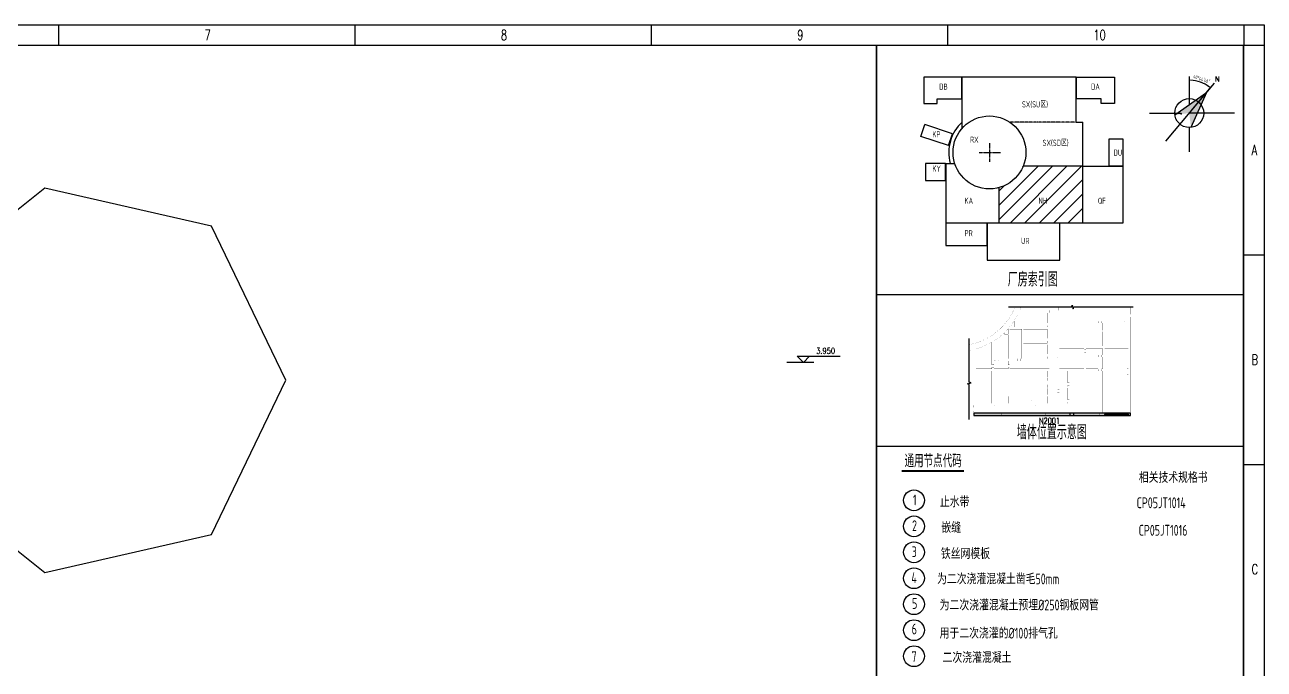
# Model space of a CAD drawing. Extents: x -383207 to 558143, y -95136 to 11777.
# Drawn here: x 278179 to 293363, y -80836 to -72949 of the extents above; entities that cross this region are included whole.
import ezdxf
from ezdxf.enums import TextEntityAlignment as Align

# ---------------------------------------------------------------- set-up
doc = ezdxf.new("R2010")
doc.units = 0
doc.linetypes.add('CENTER', pattern=[50.8, 31.75, -6.35, 6.35, -6.35])
doc.layers.get('0').update_dxf_attribs({"linetype": 'CONTINUOUS'})
for name, color, linetype in [('B版云线202106', 2, 'CONTINUOUS'), ('C77(文本)', 7, 'CONTINUOUS'), ('DIM', 3, 'CONTINUOUS'), ('NHFVVP_CenterLine', 4, 'CONTINUOUS'), ('NHJVVK_OpenLine', 7, 'CONTINUOUS'), ('TEXT', 4, 'CONTINUOUS'), ('THIN', 3, 'CONTINUOUS'), ('wall', 7, 'CONTINUOUS'), ('中心线', 2, 'CENTER'), ('缩略图', 4, 'CONTINUOUS')]:
    doc.layers.add(name, color=color, linetype=linetype)
doc.styles.add('DIM_FONT', font='SIMPLEX', dxfattribs={"width": 0.7, "bigfont": 'GBCBIG'})
doc.styles.add('HZ', font='TXT.shx', dxfattribs={"width": 0.7, "bigfont": 'hz.shx'})
doc.styles.add('RH', font='romans.shx', dxfattribs={"width": 0.7, "bigfont": 'hz.shx'})
doc.styles.add('ROMANT', font='ROMANT.shx', dxfattribs={"width": 0.618, "height": 450, "bigfont": 'ochinese.shx'})
doc.styles.add('S1', font='tssdeng.shx', dxfattribs={"width": 0.7, "bigfont": 'tssdchn.shx'})
doc.styles.add('TSSD_Dimension', font='Tssdeng.shx', dxfattribs={"width": 0.7, "bigfont": 'tssdchn.shx'})
doc.styles.add('TSSD_Label', font='tssdeng.shx', dxfattribs={"width": 0.7, "bigfont": 'hztxt.shx'})

# ---------------------------------------------------------------- blocks, each defined once
blk = doc.blocks.new('tk1')
at = {"color": 4, "flags": 128}
for points in [[(45509, -541568), (82684, -541568)], [(67914, -541568), (67914, -541818)], [(71544, -541568), (71544, -541818)], [(75174, -541568), (75174, -541818)], [(78804, -541568), (78804, -541818)], [(82434, -541568), (82434, -541818)], [(82684, -541568), (82684, -562593)]]:
    blk.add_lwpolyline(points, dxfattribs=at)
blk.add_lwpolyline([(46134, -541818), (82432, -541818), (82432, -562343), (46134, -562343)], close=True)
at = {"flags": 128}
for points in [[(82434, -541818), (82684, -541818)], [(82434, -544383), (82684, -544383)], [(82434, -546949), (82684, -546949)]]:
    blk.add_lwpolyline(points, dxfattribs=at)
at = {"layer": 'C77(文本)', "color": 4}
for p in [(77932, -541818), (82432, -554137)]:
    blk.add_line(p, (82432, -541818), dxfattribs=at)
at = {"color": 0, "style": 'HZ', "width": 0.7}
for s, p in [('7', (69702, -541755)), ('8', (73332, -541755)), ('9', (76962, -541755)), ('10', (80592, -541755)), ('A', (82530, -543163)), ('B', (82530, -545729)), ('C', (82530, -548294))]:
    blk.add_text(s, height=125, dxfattribs=at).set_placement(p)
blk = doc.blocks.new('_ClosedBlank')
at = {"color": 0}
blk.add_lwpolyline([(0, 0, 0, 0.658, 0), (-2.5, 0, 0.658, 0.658, 0)], format="xyseb", dxfattribs=at)
blk = doc.blocks.new('A$C5E8E3E41')
at = {"layer": 'DIM'}
blk.add_line((160, -2794), (1787, -851), dxfattribs=at)
blk.add_arc((0, -2986), 2685, 52.20852, 87.86565, dxfattribs=at)
at = {"layer": '缩略图'}
for p, q in [((0, 0), (0, -2316)), ((-1925, -5287), (2050, -536)), ((-3235, -2986), (-671, -2986)), ((3695, -2985), (0, -2986)), ((0, -4168), (0, -6137))]:
    blk.add_line(p, q, dxfattribs=at)
blk.add_lwpolyline([(-1172, -3135), (1408, -1304), (135, -4160)], dxfattribs=at)
blk.add_circle((0, -2986), 1181, dxfattribs=at)
blk.add_point((-669, -3033), dxfattribs=at)
blk.add_point((-669, -3033), dxfattribs=at)
for points in [[(0, -2986), (-1172, -3135), (1408, -1304)], [(135, -4160), (1408, -1304), (0, -2986)]]:
    blk.add_solid(points, dxfattribs=at)
at = {"layer": 'DIM', "xscale": 100, "yscale": 100, "zscale": 100}
for p, rotation in [((0, -301), 178.9328260940947), ((1723, -927), 321.1413489768363)]:
    blk.add_blockref('_ClosedBlank', p, dxfattribs=dict(at, rotation=rotation))
at = {"layer": 'DIM', "color": 7, "insert": (1004, -222), "char_height": 300, "attachment_point": 5, "rotation": 340.03709, "style": 'TSSD_Dimension'}
blk.add_mtext('\\A1;40°44\'40"', dxfattribs=at)
at = {"layer": '缩略图', "style": 'ROMANT'}
blk.add_text('N', height=400, dxfattribs=at).set_placement((2099, -395))
blk = doc.blocks.new('A$C3CC76250')
at = {"layer": 'TEXT', "lineweight": 30}
h = blk.add_hatch(dxfattribs=at)
h.set_pattern_fill('ANSI31', color=256, scale=3000, style=0)
h.set_pattern_definition([(45, (-770190, -402651), (-6735.19, 6735.19), [])])
h.paths.add_polyline_path([(1880, 0), (1880, -2491, -0.375525), (4213, -2205), (7459, -2205), (7459, 0)])
h.paths.add_polyline_path([(4726, -1554), (6007, -1554), (6007, -1104), (4726, -1104)], flags=24)
h = blk.add_hatch(dxfattribs=at)
h.set_pattern_fill('ANSI31', color=5, scale=4000, style=0)
h.set_pattern_definition([(45, (-510316.34, 2095162.27), (-353.55339, 353.55339), [])])
h.paths.add_polyline_path([(7781, -4361), (4861, -4361, -0.231141), (3690, -5401), (3690, -7140), (7781, -7140)])
h.paths.add_polyline_path([(5553, -6236), (5965, -6236), (5965, -5872), (5553, -5872)], flags=24)
at = {"linetype": 'CENTER', "ltscale": 0.3}
blk.add_line((7459, -2205), (4213, -2205), dxfattribs=at)
at = {"layer": '中心线'}
for p, q in [((3210, -3227), (3210, -4134)), ((2709, -3682), (3757, -3682))]:
    blk.add_line(p, q, dxfattribs=at)
at = {"layer": '缩略图'}
for p, q in [((7459, 0), (1880, 0)), ((1880, -2491), (1880, 0)), ((7459, -2205), (7459, 0)), ((-152, -2905), (39, -2319)), ((1397, -2765), (39, -2319)), ((7459, -2205), (7781, -2205)), ((7781, -7140), (7781, -2205)), ((1202, -3349), (-152, -2905)), ((1202, -3349), (1397, -2765)), ((1068, -4221), (1068, -7140)), ((1068, -4221), (1509, -4221)), ((7781, -4361), (4861, -4361)), ((3690, -7140), (3690, -5401)), ((3690, -7140), (1068, -7140)), ((7781, -7140), (3690, -7140))]:
    blk.add_line(p, q, dxfattribs=at)
for points in [[(0, -1281), (651, -1281), (651, -1050), (1862, -1050), (1862, 0), (0, 0), (0, -1281)], [(9339, -1281), (8688, -1281), (8688, -1050), (7477, -1050), (7477, 0), (9339, 0), (9339, -1281)], [(1068, -7147), (1068, -8239), (3097, -8239), (3097, -7147), (1068, -7147)]]:
    blk.add_lwpolyline(points, dxfattribs=at)
for points in [[(9083, -4354), (9083, -3017), (9748, -3017), (9748, -4354)], [(1057, -4221), (77, -4221), (77, -5061), (1057, -5061)], [(7788, -4361), (9748, -4361), (9748, -7140), (7788, -7140)], [(3105, -8953), (6654, -8953), (6654, -7147), (3105, -7147)]]:
    blk.add_lwpolyline(points, close=True, dxfattribs=at)
blk.add_circle((3210, -3682), 1785, dxfattribs=at)
blk.add_arc((3210, -3682), 1995, 131.81448, 195.67471, dxfattribs=at)
at = {"layer": 'TEXT', "color": 7, "lineweight": 30, "xscale": 0.6000000000000001, "yscale": 0.6000000000000001, "zscale": 0.6000000000000001}
blk.add_blockref('A$C5E8E3E41', (13001, 36), dxfattribs=at)
at = {"color": 0, "linetype": 'ByBlock', "style": 'TSSD_Label', "width": 0.7}
for s, p in [('DB', (748, -610)), ('DA', (8191, -610)), ('KP', (411, -2945)), ('RX', (2258, -3207)), ('DU', (9291, -3840)), ('KY', (411, -4620)), ('KA', (1987, -6198)), ('NH', (5613, -6198)), ('QF', (8525, -6198)), ('PR', (1987, -7785)), ('UR', (4761, -8162))]:
    blk.add_text(s, height=300, dxfattribs=at).set_placement(p)
at = {"linetype": 'ByBlock', "style": 'TSSD_Label', "width": 0.7}
for s, p in [('SX(SU区)', (4801, -1479)), ('SX(SD区)', (5813, -3361))]:
    blk.add_text(s, height=300, dxfattribs=at).set_placement(p)
blk = doc.blocks.new('A$C4f303797')
at = {"layer": 'TEXT', "color": 7, "lineweight": 30, "xscale": 0.5, "yscale": 0.5, "zscale": 0.5}
blk.add_blockref('A$C3CC76250', (76, 4477), dxfattribs=at)
at = {"layer": 'C77(文本)', "color": 0, "style": 'S1', "width": 0.7}
blk.add_text('厂房索引图', height=350, dxfattribs=at).set_placement((2130, -751), align=Align.BOTTOM_LEFT)
blk = doc.blocks.new('A$Cc6a5050b')
at = {"layer": 'NHFVVP_CenterLine', "ltscale": 10}
blk.add_blockref('A$C4f303797', (-7851, -5335), dxfattribs=at)

msp = doc.modelspace()

# ---------------------------------------------------------------- hatches: boundary and pattern name
at = {"layer": 'B版云线202106'}
h = msp.add_hatch(color=256, dxfattribs=at)
h.dxf.hatch_style = 1
h.paths.add_polyline_path([(289805.3, -77703.9), (289805.3, -77729.8), (291725, -77729.8), (291725, -77703.9)])
at = {"layer": 'wall'}
h = msp.add_hatch(dxfattribs=at)
h.set_pattern_fill('JIS_STN_1E', color=6, scale=6.48, style=0)
h.set_pattern_definition([(45, (313899.8174, -85082.705), (-4.582052, 4.582052), []), (45, (313904.386, -85082.705), (-4.582052, 4.582052), [6.48, -3.24])])
h.paths.add_polyline_path([(291699, -77703.9), (291407.4, -77703.9), (291407.4, -77729.8), (291699, -77729.8)])

# ---------------------------------------------------------------- linework, layer by layer
for points in [[(256188, -72948.5), (293363, -72948.5), (293363, -93973.5), (256188, -93973.5)], [(281375.3, -77299.5), (280466.6, -75412.4), (278424.6, -74946.3), (276787, -76252.2), (276787, -78346.7), (278424.6, -79652.6), (280466.6, -79186.5)]]:
    msp.add_lwpolyline(points, close=True)
at = {"layer": 'C77(文本)', "const_width": 23.9}
msp.add_lwpolyline([(288919.9, -78411.3), (289686.2, -78411.3)], dxfattribs=at)
at = {"layer": 'C77(文本)', "color": 4}
for centre in [(289072.3, -78768.9), (289072.3, -79086.9), (289072.3, -79404.9), (289072.3, -79722.9), (289072.3, -80040.9), (289072.3, -80358.9), (289072.3, -80676.9)]:
    msp.add_circle(centre, 127.2, dxfattribs=at)
at = {"layer": 'NHJVVK_OpenLine', "ltscale": 0.01, "elevation": 0}
msp.add_lwpolyline([(289805.3, -77703.9), (289805.3, -77729.8), (291725, -77729.8), (291725, -77703.9), (289805.3, -77703.9)], dxfattribs=at)
at = {"layer": 'TEXT'}
for p, q in [((287846.2, -77080.8), (287515.9, -77080.8)), ((287717.6, -77080.8), (287642.6, -77005.8)), ((287642.6, -77005.8), (288168.8, -77005.8)), ((287792.6, -77005.8), (287717.6, -77080.8))]:
    msp.add_line(p, q, dxfattribs=at)
at = {"layer": 'THIN', "ltscale": 0.01, "elevation": 0}
for points in [[(290230.4, -76401.1), (291005.2, -76401.1), (291012.2, -76379.1), (291024.2, -76423.1), (291031.2, -76401.1), (291758.1, -76401.1)], [(289750.2, -77778.6), (289750.2, -77349.5), (289728.2, -77342.5), (289772.2, -77330.5), (289750.2, -77323.5), (289750.2, -76787.2)]]:
    msp.add_lwpolyline(points, dxfattribs=at)
at = {"layer": 'wall'}
for p, q in [((290979.8, -77703.9, 0), (290979.8, -77729.8, 0)), ((291028.4, -77703.9, 0), (291028.4, -77729.8, 0))]:
    msp.add_line(p, q, dxfattribs=at)
at = {"layer": 'wall', "const_width": 0.972, "elevation": 0}
for points in [[(289750.2, -76862.8, 0.2558898), (290311.4, -76401.1)], [(290295.5, -76579.6, 0.0361633), (290354.6, -76475.9)], [(290369.3, -76443.5, 0.0138044), (290386, -76401.1)], [(290181.1, -76715.8, 0.0197909), (290226.5, -76668.7)], [(290244.6, -76647.6, 0.022164), (290288.9, -76589.3, 0.022164)], [(290051.5, -76817.4, 0.0458926), (290171.4, -76725)], [(289750.2, -76933.6, 0.0099873), (289782.6, -76927.3)], [(289831.2, -76915.3, 0.064129), (290025.6, -76833.1)]]:
    msp.add_lwpolyline(points, format="xyb", dxfattribs=at)
for points in [[(290704.4, -76475.9), (290354.6, -76475.9)], [(290710.8, -76443.5), (290369.3, -76443.5)], [(290704.4, -76599), (290704.4, -76475.9)], [(290710.8, -76443.5), (290710.8, -76401.1)], [(290730.3, -76443.5), (290730.3, -76401.1)], [(290736.8, -76443.5), (290730.3, -76443.5)], [(290731.9, -76475.9), (290730.3, -76475.9)], [(290730.3, -76594.2), (290730.3, -76475.9)], [(290736.8, -76471), (290736.8, -76443.5)], [(290827.5, -76443.5), (290821, -76443.5)], [(290821, -76471), (290821, -76443.5)], [(291575.9, -76475.9), (290825.9, -76475.9)], [(290827.5, -76443.5), (290827.5, -76401.1)], [(290846.9, -76443.5), (290846.9, -76401.1)], [(291469, -76443.5), (290846.9, -76443.5)], [(291469, -76443.5), (291469, -76401.1)], [(291494.9, -76443.5), (291494.9, -76401.1)], [(291699, -76443.5), (291494.9, -76443.5)], [(291575.9, -76492.1), (291575.9, -76475.9)], [(291575.9, -76492.1), (291601.8, -76492.1)], [(291575.9, -76573.1), (291575.9, -76524.5)], [(291575.9, -76524.5), (291601.8, -76524.5)], [(291699, -76475.9), (291601.8, -76475.9)], [(291601.8, -76492.1), (291601.8, -76475.9)], [(291601.8, -76573.1), (291601.8, -76524.5)], [(291699, -76443.5), (291699, -76401.1)], [(291699, -76492.5), (291699, -76475.9)], [(291699, -76492.1), (291725, -76492.1)], [(291699, -76573.1), (291699, -76524.5)], [(291699, -76524.5), (291725, -76524.5)], [(291725, -76443.5), (291725, -76401.1)], [(291725, -76492.1), (291725, -76443.5)], [(291725, -77729.8), (291725, -76524.5)], [(290226.5, -76735.1), (290226.5, -76668.7)], [(290244.6, -76647.6), (290294.5, -76647.6)], [(290245.9, -76673.5), (290393.3, -76673.5)], [(290245.9, -76673.5), (290245.9, -77036.4)], [(290294.5, -76589.3), (290288.9, -76589.3)], [(290294.5, -76647.6), (290294.5, -76589.3)], [(290304.2, -76579.6), (290295.5, -76579.6)], [(290304.2, -76647.6), (290304.2, -76579.6)], [(290304.2, -76647.6), (290704.4, -76647.6)], [(290393.3, -77036.4), (290393.3, -76673.5)], [(290412.8, -76673.5), (290704.4, -76673.5)], [(290412.8, -76673.5), (290412.8, -76845.3)], [(290704.4, -76599), (290725.4, -76599)], [(290704.4, -76647.6), (290704.4, -76631.4)], [(290704.4, -76631.4), (290725.4, -76631.4)], [(290704.4, -76786.9), (290704.4, -76673.5)], [(290730.3, -76782.1), (290730.3, -76636.3)], [(291085.1, -76573.1), (290827.5, -76573.1)], [(290827.5, -76573.1), (290827.5, -76927.9)], [(290892.3, -76599), (290853.4, -76599)], [(290853.4, -76599), (290853.4, -76637.9)], [(290892.3, -76599), (290892.3, -76637.9), (290853.4, -76637.9)], [(290902, -76599), (290902, -76647.6), (290853.4, -76647.6)], [(290853.4, -76647.6), (290853.4, -76880.9)], [(290996, -76599), (290902, -76599)], [(290996, -76599), (290996, -76615.2)], [(290996, -76615.2), (291012.2, -76615.2)], [(290996, -76663.8), (291012.2, -76663.8)], [(290996, -76663.8), (290996, -76880.9)], [(291089.9, -76599), (291012.2, -76599)], [(291012.2, -76599), (291012.2, -76615.2)], [(291012.2, -76663.8), (291012.2, -76880.9)], [(291089.9, -76599), (291089.9, -76578)], [(291138.5, -76599), (291138.5, -76578)], [(291154.7, -76599), (291138.5, -76599)], [(291328.1, -76573.1), (291143.4, -76573.1)], [(291154.7, -76599), (291154.7, -76880.9)], [(291180.6, -76689.7), (291180.6, -76599)], [(291332.9, -76599), (291180.6, -76599)], [(291332.9, -76599), (291332.9, -76578)], [(291365.3, -76599), (291365.3, -76578)], [(291381.5, -76599), (291365.3, -76599)], [(291522.5, -76573.1), (291370.2, -76573.1)], [(291381.5, -76689.7), (291381.5, -76599)], [(291407.4, -76689.7), (291407.4, -76599)], [(291527.3, -76599), (291407.4, -76599)], [(291527.3, -76599), (291527.3, -76578)], [(291559.7, -76599), (291559.7, -76578)], [(291575.9, -76599), (291559.7, -76599)], [(291575.9, -76573.1), (291564.6, -76573.1)], [(291575.9, -76689.7), (291575.9, -76599)], [(291613.2, -76573.1), (291601.8, -76573.1)], [(291618, -76599), (291601.8, -76599)], [(291601.8, -76880.9), (291601.8, -76599)], [(291618, -76599), (291618, -76578)], [(291618, -76599), (291618, -76578)], [(291650.4, -76599), (291650.4, -76578)], [(291650.4, -76599), (291650.4, -76578)], [(291699, -76599), (291650.4, -76599)], [(291699, -76573.1), (291655.3, -76573.1)], [(291699, -76880.9), (291699, -76599)], [(290051.5, -76817.4), (290051.5, -77036.4)], [(290171.4, -76744.8), (290171.4, -76725)], [(290226.5, -76744.8), (290171.4, -76744.8)], [(290181.1, -76735.1), (290181.1, -76715.8)], [(290226.5, -76735.1), (290181.1, -76735.1)], [(290226.5, -77036.4), (290226.5, -76744.8)], [(290704.4, -76786.9), (290725.4, -76786.9)], [(290704.4, -76845.3), (290704.4, -76819.3)], [(290704.4, -76819.3), (290725.4, -76819.3)], [(290730.3, -76973.2), (290730.3, -76824.2)], [(291180.6, -76689.7), (291196.8, -76689.7)], [(291180.6, -76880.9), (291180.6, -76705.9)], [(291180.6, -76705.9), (291196.8, -76705.9)], [(291196.8, -76705.9), (291196.8, -76689.7)], [(291229.2, -76689.7), (291381.5, -76689.7)], [(291229.2, -76705.9), (291229.2, -76689.7)], [(291229.2, -76705.9), (291381.5, -76705.9)], [(291381.5, -76880.9), (291381.5, -76705.9)], [(291407.4, -76689.7), (291423.6, -76689.7)], [(291407.4, -76880.9), (291407.4, -76705.9)], [(291407.4, -76705.9), (291423.6, -76705.9)], [(291423.6, -76705.9), (291423.6, -76689.7)], [(291456, -76689.7), (291575.9, -76689.7)], [(291456, -76705.9), (291456, -76689.7)], [(291456, -76705.9), (291575.9, -76705.9)], [(291575.9, -76880.9), (291575.9, -76705.9)], [(289782.6, -76937.3), (289782.6, -76927.3)], [(289782.6, -76937.3), (289831.2, -76937.3)], [(289782.6, -77011.8), (289782.6, -76969.7)], [(289782.6, -76969.7), (289831.2, -76969.7)], [(289831.2, -76937.3), (289831.2, -76915.3)], [(289831.2, -77159.5), (289831.2, -76969.7)], [(290025.6, -77110.9), (290025.6, -76833.1)], [(290412.8, -76845.3), (290704.4, -76845.3)], [(290412.8, -76864.7), (290412.8, -77036.4)], [(290412.8, -76864.7), (290704.4, -76864.7)], [(290704.4, -76978.1), (290704.4, -76864.7)], [(290704.4, -76978.1), (290725.4, -76978.1)], [(290827.5, -76970), (290827.5, -77025.1)], [(290853.4, -76932.7), (290832.3, -76932.7)], [(290853.4, -76965.1), (290832.3, -76965.1)], [(290996, -76880.9), (290853.4, -76880.9)], [(291154.7, -76906.8), (290853.4, -76906.8)], [(290853.4, -76906.8), (290853.4, -76932.7)], [(290853.4, -76965.1), (290853.4, -76991.1)], [(291154.7, -76880.9), (291012.2, -76880.9)], [(291154.7, -76906.8), (291154.7, -76918.2)], [(291154.7, -76960.3), (291154.7, -76991.1)], [(291180.6, -76923), (291159.6, -76923)], [(291180.6, -76955.4), (291159.6, -76955.4)], [(291381.5, -76880.9), (291180.6, -76880.9)], [(291180.6, -76923), (291180.6, -76906.8)], [(291381.5, -76906.8), (291180.6, -76906.8)], [(291180.6, -76991.1), (291180.6, -76955.4)], [(291381.5, -76991.1), (291381.5, -76906.8)], [(291575.9, -76880.9), (291407.4, -76880.9)], [(291407.4, -77703.9), (291407.4, -76906.8)], [(291699, -76906.8), (291407.4, -76906.8)], [(291699, -76880.9), (291601.8, -76880.9)], [(291699, -77159.5), (291699, -76906.8)], [(289782.6, -77011.8), (289750.2, -77011.8)], [(289782.6, -77044.2), (289750.2, -77044.2)], [(289782.6, -77307.3), (289782.6, -77044.2)], [(290025.6, -77110.9), (290046.6, -77110.9)], [(290051.5, -77036.4), (290067.7, -77036.4)], [(290051.5, -77062.3), (290062.8, -77062.3)], [(290051.5, -77062.3), (290051.5, -77106.1)], [(290067.7, -77036.4), (290067.7, -77057.5)], [(290100.1, -77036.4), (290226.5, -77036.4)], [(290100.1, -77036.4), (290100.1, -77057.5)], [(290105, -77062.3), (290226.5, -77062.3)], [(290226.5, -77110.9), (290226.5, -77062.3)], [(290241, -77110.9), (290226.5, -77110.9)], [(290245.9, -77036.4), (290344.7, -77036.4)], [(290245.9, -77062.3), (290339.9, -77062.3)], [(290245.9, -77062.3), (290245.9, -77106.1)], [(290344.7, -77036.4), (290344.7, -77057.5)], [(290377.1, -77036.4), (290393.3, -77036.4)], [(290377.1, -77036.4), (290377.1, -77057.5)], [(290382, -77062.3), (290730.3, -77062.3)], [(290412.8, -77036.4), (290704.4, -77036.4)], [(290704.4, -77036.4), (290704.4, -77010.5)], [(290704.4, -77010.5), (290725.4, -77010.5)], [(290730.3, -77062.3), (290730.3, -77015.4)], [(290827.5, -77067.2), (290827.5, -77319.9)], [(290853.4, -77029.9), (290832.3, -77029.9)], [(290853.4, -77062.3), (290832.3, -77062.3)], [(290853.4, -76991.1), (291154.7, -76991.1)], [(290853.4, -77013.7), (290853.4, -77029.9)], [(290853.4, -77013.7), (291154.7, -77013.7)], [(290853.4, -77062.3), (290853.4, -77159.5)], [(291154.7, -77013.7), (291154.7, -77096.4)], [(291180.6, -77101.2), (291159.6, -77101.2)], [(291180.6, -77133.6), (291159.6, -77133.6)], [(291180.6, -76991.1), (291328.1, -76991.1)], [(291180.6, -77101.2), (291180.6, -77013.7)], [(291180.6, -77013.7), (291332.9, -77013.7)], [(291180.6, -77133.6), (291180.6, -77159.5)], [(291332.9, -77013.7), (291332.9, -76995.9)], [(291365.3, -77013.7), (291365.3, -76995.9)], [(291365.3, -77013.7), (291381.5, -77013.7)], [(291370.2, -76991.1), (291381.5, -76991.1)], [(291381.5, -77159.5), (291381.5, -77013.7)], [(289831.2, -77159.5), (290025.6, -77159.5)], [(289831.2, -77185.5), (290025.6, -77185.5)], [(289831.2, -77580.6), (289831.2, -77185.5)], [(290025.6, -77159.5), (290025.6, -77143.3)], [(290025.6, -77143.3), (290046.6, -77143.3)], [(290025.6, -77580.7), (290025.6, -77185.5)], [(290051.5, -77148.2), (290051.5, -77159.5)], [(290051.5, -77159.5), (290226.5, -77159.5)], [(290051.5, -77185.5), (290616.9, -77185.5)], [(290051.5, -77185.5), (290051.5, -77477.1)], [(290226.5, -77159.5), (290226.5, -77143.3)], [(290241, -77143.3), (290226.5, -77143.3)], [(290245.9, -77148.2), (290245.9, -77159.5)], [(290245.9, -77159.5), (290730.3, -77159.5)], [(290616.9, -77185.5), (290616.9, -77477.1)], [(290633.1, -77185.5), (290704.4, -77185.5)], [(290633.1, -77263.2), (290633.1, -77185.5)], [(290633.1, -77263.2), (290704.4, -77263.2)], [(290633.1, -77389.6), (290633.1, -77272.9)], [(290633.1, -77272.9), (290704.4, -77272.9)], [(290704.4, -77263.2), (290704.4, -77185.5)], [(290704.4, -77305.3), (290704.4, -77272.9)], [(290730.3, -77300.5), (290730.3, -77159.5)], [(290853.4, -77159.5), (291154.7, -77159.5)], [(290853.4, -77185.5), (290957.1, -77185.5)], [(290853.4, -77185.5), (290853.4, -77324.8)], [(290957.1, -77185.5), (290957.1, -77331.3)], [(290976.5, -77331.3), (290976.5, -77185.5)], [(290976.5, -77185.5), (291154.7, -77185.5)], [(291154.7, -77138.5), (291154.7, -77159.5)], [(291154.7, -77185.5), (291154.7, -77373.4)], [(291180.6, -77159.5), (291328.1, -77159.5)], [(291180.6, -77622.9), (291180.6, -77185.5)], [(291180.6, -77185.5), (291332.9, -77185.5)], [(291332.9, -77185.5), (291332.9, -77164.4)], [(291365.3, -77185.5), (291365.3, -77164.4)], [(291365.3, -77185.5), (291381.5, -77185.5)], [(291370.2, -77159.5), (291381.5, -77159.5)], [(291381.5, -77703.9), (291381.5, -77185.5)], [(291699, -77224.3), (291682.8, -77224.3), (291682.8, -77159.5), (291699, -77159.5)], [(291699, -77373.4), (291699, -77224.3)], [(289782.6, -77307.3), (289750.2, -77307.3)], [(289782.6, -77339.7), (289750.2, -77339.7)], [(289782.6, -77564.5), (289782.6, -77339.7)], [(290633.1, -77389.6), (290704.4, -77389.6)], [(290633.1, -77477.1), (290633.1, -77399.3)], [(290633.1, -77399.3), (290704.4, -77399.3)], [(290704.4, -77389.6), (290704.4, -77353.9)], [(290704.4, -77477.1), (290704.4, -77399.3)], [(290730.3, -77606.7), (290730.3, -77358.8)], [(290827.5, -77362), (290827.5, -77407.4)], [(290853.4, -77324.8), (290832.3, -77324.8)], [(290853.4, -77357.2), (290832.3, -77357.2)], [(290853.4, -77412.3), (290832.3, -77412.3)], [(290853.4, -77357.2), (290853.4, -77373.4)], [(290853.4, -77373.4), (290957.1, -77373.4)], [(290853.4, -77392.8), (290957.1, -77392.8)], [(290853.4, -77392.8), (290853.4, -77412.3)], [(290957.1, -77331.3), (290976.5, -77331.3)], [(290957.1, -77363.7), (290957.1, -77373.4)], [(290957.1, -77363.7), (290976.5, -77363.7)], [(290957.1, -77392.8), (290957.1, -77538.6)], [(290976.5, -77373.4), (290976.5, -77363.7)], [(290976.5, -77373.4), (291154.7, -77373.4)], [(290976.5, -77538.6), (290976.5, -77392.8)], [(290976.5, -77392.8), (291154.7, -77392.8)], [(291154.7, -77392.8), (291154.7, -77580.7)], [(291699, -77438.2), (291682.8, -77438.2), (291682.8, -77373.4), (291699, -77373.4)], [(291699, -77703.9), (291699, -77438.2)], [(289782.6, -77564.5), (289750.2, -77564.5)], [(289831.2, -77580.7), (290025.6, -77580.7)], [(290051.5, -77477.1), (290616.9, -77477.1)], [(290051.5, -77496.5), (290051.5, -77580.7)], [(290051.5, -77496.5), (290226.5, -77496.5)], [(290051.5, -77580.7), (290067.7, -77580.7)], [(290067.7, -77580.7), (290067.7, -77601.8)], [(290100.1, -77580.7), (290226.5, -77580.7)], [(290100.1, -77580.7), (290100.1, -77601.8)], [(290226.5, -77580.7), (290226.5, -77496.5)], [(290245.9, -77496.5), (290498.6, -77496.5)], [(290245.9, -77496.5), (290245.9, -77580.7)], [(290245.9, -77580.7), (290498.6, -77580.7)], [(290498.6, -77496.5), (290498.6, -77509.5)], [(290498.6, -77509.5), (290510, -77509.5)], [(290498.6, -77541.9), (290498.6, -77580.7)], [(290498.6, -77541.9), (290510, -77541.9)], [(290514.8, -77496.5), (290616.9, -77496.5)], [(290514.8, -77504.6), (290514.8, -77496.5)], [(290514.8, -77580.7), (290514.8, -77546.7)], [(290514.8, -77580.7), (290527.8, -77580.7)], [(290527.8, -77580.7), (290527.8, -77601.8)], [(290560.2, -77580.7), (290616.9, -77580.7)], [(290560.2, -77580.7), (290560.2, -77601.8)], [(290616.9, -77509.5), (290616.9, -77496.5)], [(290616.9, -77509.5), (290633.1, -77509.5)], [(290616.9, -77580.7), (290616.9, -77541.9)], [(290616.9, -77541.9), (290633.1, -77541.9)], [(290633.1, -77477.1), (290704.4, -77477.1)], [(290633.1, -77509.5), (290633.1, -77496.5)], [(290633.1, -77496.5), (290704.4, -77496.5)], [(290633.1, -77580.7), (290633.1, -77541.9)], [(290633.1, -77580.7), (290704.4, -77580.7)], [(290704.4, -77496.5), (290704.4, -77580.7)], [(290827.5, -77449.5), (290827.5, -77606.7)], [(290853.4, -77444.7), (290832.3, -77444.7)], [(290853.4, -77444.7), (290853.4, -77580.7)], [(290853.4, -77580.7), (290957.1, -77580.7)], [(290957.1, -77538.6), (290976.5, -77538.6)], [(290957.1, -77571), (290957.1, -77580.7)], [(290957.1, -77571), (290976.5, -77571)], [(290976.5, -77580.7), (290976.5, -77571)], [(290976.5, -77580.7), (291154.7, -77580.7)], [(289805.3, -77606.7), (289750.2, -77606.7)], [(289805.3, -77703.9), (289750.2, -77703.9)], [(289881.4, -77729.8), (289750.2, -77729.8)], [(289805.3, -77606.7), (289805.3, -77631)], [(289831.2, -77631), (289805.3, -77631)], [(289831.2, -77679.6), (289805.3, -77679.6)], [(289805.3, -77679.6), (289805.3, -77703.9)], [(289831.2, -77606.7), (290062.8, -77606.7)], [(289831.2, -77606.7), (289831.2, -77606.7)], [(289831.2, -77631), (289831.2, -77606.7)], [(289831.2, -77703.9), (289831.2, -77679.6)], [(289876.5, -77703.9), (289831.2, -77703.9)], [(289881.4, -77708.7), (289881.4, -77729.8)], [(289930, -77708.7), (289930, -77729.8)], [(290051.5, -77729.8), (289930, -77729.8)], [(290051.5, -77703.9), (289934.9, -77703.9)], [(290051.5, -77703.9), (290051.5, -77729.8)], [(290105, -77606.7), (290522.9, -77606.7)], [(290581.2, -77703.9), (290148.7, -77703.9)], [(290148.7, -77703.9), (290148.7, -77729.8)], [(290586.1, -77729.8), (290148.7, -77729.8)], [(290565, -77606.7), (290730.3, -77606.7)], [(290586.1, -77708.7), (290586.1, -77729.8)], [(290683.3, -77708.7), (290683.3, -77729.8)], [(290979.8, -77729.8), (290683.3, -77729.8)], [(290979.8, -77703.9), (290688.2, -77703.9)], [(290827.5, -77606.7), (291154.7, -77606.7)], [(290979.8, -77703.9), (290979.8, -77729.8)], [(291154.7, -77703.9), (291028.4, -77703.9)], [(291028.4, -77729.8), (291028.4, -77703.9)], [(291208.2, -77729.8), (291028.4, -77729.8)], [(291154.7, -77606.7), (291154.7, -77622.9)], [(291154.7, -77622.9), (291180.6, -77622.9)], [(291154.7, -77687.7), (291154.7, -77703.9)], [(291154.7, -77687.7), (291180.6, -77687.7)], [(291180.6, -77703.9), (291180.6, -77687.7)], [(291213, -77703.9), (291180.6, -77703.9)], [(291213, -77724.9), (291213, -77703.9)], [(291381.5, -77703.9), (291349.1, -77703.9)], [(291349.1, -77724.9), (291349.1, -77703.9)], [(291725, -77729.8), (291354, -77729.8)], [(291699, -77703.9), (291407.4, -77703.9)]]:
    msp.add_lwpolyline(points, dxfattribs=at)
at = {"layer": 'wall', "ltscale": 10, "const_width": 0.972, "elevation": 0}
for points in [[(290736.8, -76471), (290731.9, -76471), (290731.9, -76475.9)], [(290821, -76471), (290825.9, -76471), (290825.9, -76475.9)], [(290725.4, -76599), (290725.4, -76594.2), (290730.3, -76594.2)], [(290725.4, -76631.4), (290725.4, -76636.3), (290730.3, -76636.3)], [(291089.9, -76578), (291085.1, -76578), (291085.1, -76573.1)], [(291138.5, -76578), (291143.4, -76578), (291143.4, -76573.1)], [(291332.9, -76578), (291328.1, -76578), (291328.1, -76573.1)], [(291365.3, -76578), (291370.2, -76578), (291370.2, -76573.1)], [(291527.3, -76578), (291522.5, -76578), (291522.5, -76573.1)], [(291559.7, -76578), (291564.6, -76578), (291564.6, -76573.1)], [(291618, -76578), (291613.2, -76578), (291613.2, -76573.1)], [(291650.4, -76578), (291655.3, -76578), (291655.3, -76573.1)], [(290725.4, -76786.9), (290725.4, -76782.1), (290730.3, -76782.1)], [(290725.4, -76819.3), (290725.4, -76824.2), (290730.3, -76824.2)], [(290725.4, -76978.1), (290725.4, -76973.2), (290730.3, -76973.2)], [(290832.3, -76932.7), (290832.3, -76927.9), (290827.5, -76927.9)], [(290832.3, -76965.1), (290832.3, -76970), (290827.5, -76970)], [(291159.6, -76923), (291159.6, -76918.2), (291154.7, -76918.2)], [(291159.6, -76955.4), (291159.6, -76960.3), (291154.7, -76960.3)], [(290046.6, -77110.9), (290046.6, -77106.1), (290051.5, -77106.1)], [(290067.7, -77057.5), (290062.8, -77057.5), (290062.8, -77062.3)], [(290100.1, -77057.5), (290105, -77057.5), (290105, -77062.3)], [(290241, -77110.9), (290241, -77106.1), (290245.9, -77106.1)], [(290344.7, -77057.5), (290339.9, -77057.5), (290339.9, -77062.3)], [(290377.1, -77057.5), (290382, -77057.5), (290382, -77062.3)], [(290725.4, -77010.5), (290725.4, -77015.4), (290730.3, -77015.4)], [(290832.3, -77029.9), (290832.3, -77025.1), (290827.5, -77025.1)], [(290832.3, -77062.3), (290832.3, -77067.2), (290827.5, -77067.2)], [(291159.6, -77101.2), (291159.6, -77096.4), (291154.7, -77096.4)], [(291159.6, -77133.6), (291159.6, -77138.5), (291154.7, -77138.5)], [(291332.9, -76995.9), (291328.1, -76995.9), (291328.1, -76991.1)], [(291365.3, -76995.9), (291370.2, -76995.9), (291370.2, -76991.1)], [(290046.6, -77143.3), (290046.6, -77148.2), (290051.5, -77148.2)], [(290241, -77143.3), (290241, -77148.2), (290245.9, -77148.2)], [(291332.9, -77164.4), (291328.1, -77164.4), (291328.1, -77159.5)], [(291365.3, -77164.4), (291370.2, -77164.4), (291370.2, -77159.5)], [(290725.4, -77305.3), (290704.4, -77305.3)], [(290704.4, -77353.9), (290725.4, -77353.9)], [(290725.4, -77305.3), (290725.4, -77300.5), (290730.3, -77300.5)], [(290725.4, -77353.9), (290725.4, -77358.8), (290730.3, -77358.8)], [(290832.3, -77324.8), (290832.3, -77319.9), (290827.5, -77319.9)], [(290832.3, -77357.2), (290832.3, -77362), (290827.5, -77362)], [(290832.3, -77412.3), (290832.3, -77407.4), (290827.5, -77407.4)], [(290510, -77509.5), (290510, -77504.6), (290514.8, -77504.6)], [(290510, -77541.9), (290510, -77546.7), (290514.8, -77546.7)], [(290832.3, -77444.7), (290832.3, -77449.5), (290827.5, -77449.5)], [(289881.4, -77708.7), (289876.5, -77708.7), (289876.5, -77703.9)], [(289930, -77708.7), (289934.9, -77708.7), (289934.9, -77703.9)], [(290067.7, -77601.8), (290062.8, -77601.8), (290062.8, -77606.7)], [(290100.1, -77601.8), (290105, -77601.8), (290105, -77606.7)], [(290527.8, -77601.8), (290522.9, -77601.8), (290522.9, -77606.7)], [(290560.2, -77601.8), (290565, -77601.8), (290565, -77606.7)], [(290586.1, -77708.7), (290581.2, -77708.7), (290581.2, -77703.9)], [(290683.3, -77708.7), (290688.2, -77708.7), (290688.2, -77703.9)], [(291213, -77724.9), (291208.2, -77724.9), (291208.2, -77729.8)], [(291349.1, -77724.9), (291354, -77724.9), (291354, -77729.8)]]:
    msp.add_lwpolyline(points, dxfattribs=at)
at = {"layer": 'wall'}
msp.add_arc((290294.5, -76589.3, 0), 0.0162, 0, 90, dxfattribs=at)
at = {"layer": '缩略图'}
for p, q in [((288613, -76249.7), (293113, -76249.7)), ((288613, -78106.4), (293113, -78106.4))]:
    msp.add_line(p, q, dxfattribs=at)
at = {"layer": '缩略图', "const_width": 20}
msp.add_lwpolyline([(293113, -87585.7), (288613, -87585.7), (288613, -73198.5)], dxfattribs=at)

# ---------------------------------------------------------------- block references
at = {"layer": 'B版云线202106'}
msp.add_blockref('tk1', (210679.2, 468619.2), dxfattribs=at)
at = {"layer": 'B版云线202106', "xscale": 0.5, "yscale": 0.5, "zscale": 0.5}
msp.add_blockref('A$Cc6a5050b', (293081.9, -73161.3), dxfattribs=at)

# ---------------------------------------------------------------- texts
at = {"layer": 'C77(文本)', "color": 0, "style": 'S1', "width": 0.7}
msp.add_text('墙体位置示意图', height=175, dxfattribs=at).set_placement((290333.1, -78074.3), align=Align.BOTTOM_LEFT)
at = {"layer": 'C77(文本)', "style": 'S1', "width": 0.7}
msp.add_text('通用节点代码', height=159, dxfattribs=at).set_placement((288956.5, -78365))
at = {"layer": 'C77(文本)', "color": 4, "style": 'S1', "width": 0.7}
for s, p in [('相关技术规格书', (291826.2, -78555.2)), ('1', (289059.4, -78831.1)), ('止水带', (289390.3, -78853.9)), ('CP05JT1014', (291800.2, -78865.3)), ('2', (289048.9, -79146.2)), ('嵌缝', (289408.2, -79168)), ('CP05JT1016', (291824.8, -79201.8)), ('3', (289045.1, -79464.4)), ('铁丝网模板', (289401.4, -79487.4)), ('4', (289040.6, -79782.9)), (' 为二次浇灌混凝土凿毛50mm', (289299, -79797.2)), ('5', (289048.7, -80097.5)), ('为二次浇灌混凝土预埋%%C250钢板网管', (289387.2, -80116.9)), ('6', (289044.4, -80410.4)), ('用于二次浇灌的%%c100排气孔', (289386.1, -80461.4)), ('7', (289042.6, -80747.9)), ('二次浇灌混凝土', (289422.8, -80758.9))]:
    msp.add_text(s, height=132.5, dxfattribs=at).set_placement(p)
at = {"layer": 'TEXT', "style": 'DIM_FONT', "width": 0.8}
msp.add_text('3.950', height=75, dxfattribs=at).set_placement((287990, -76938.5), align=Align.MIDDLE)
at = {"layer": 'TEXT', "color": 6, "style": 'RH', "width": 0.7}
msp.add_text('N2001', height=75, dxfattribs=at).set_placement((290606.1, -77833.5, 0))

doc.saveas('drawing.dxf')
